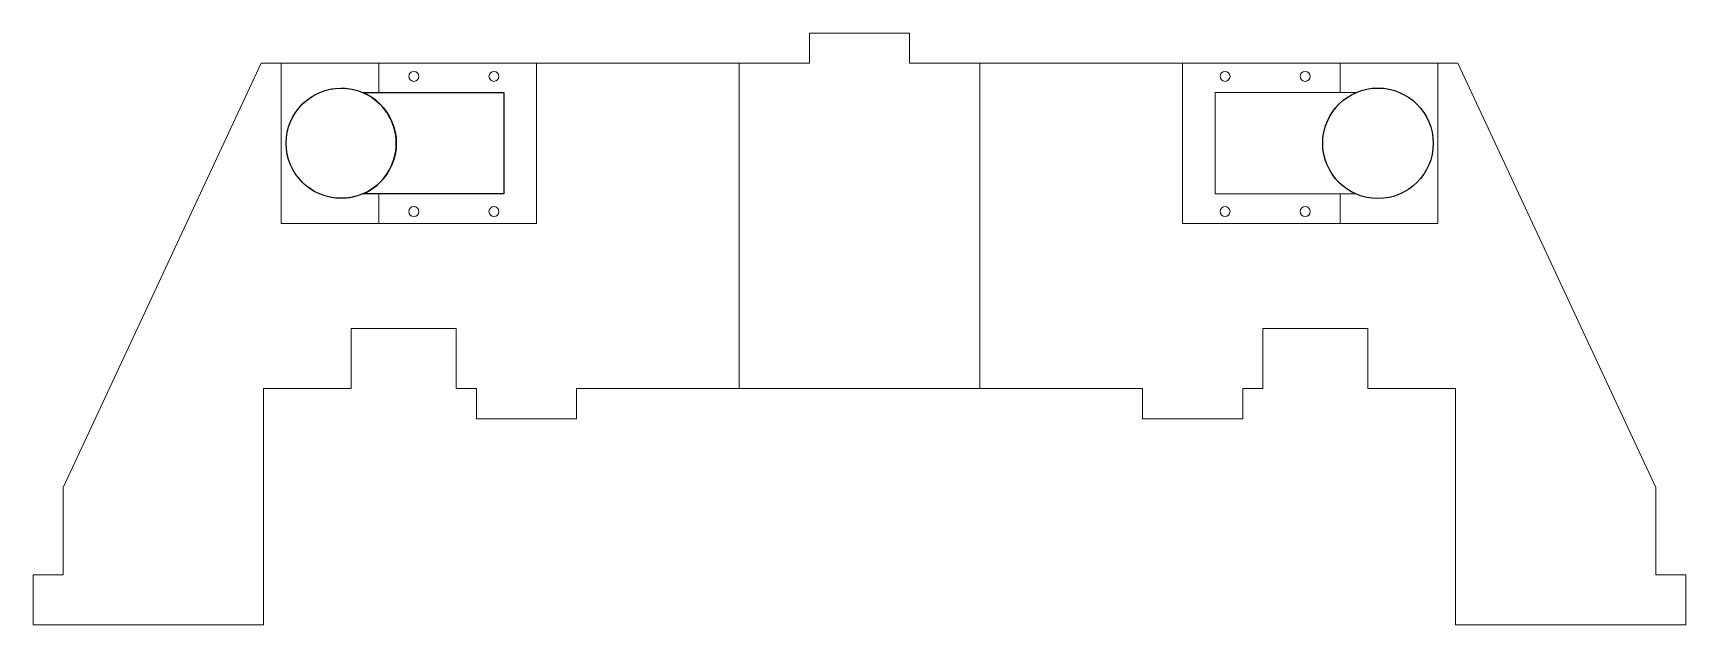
# Model space of a CAD drawing. Header units: millimetres. Extents: x -160 to 170, y -67 to 51.
import ezdxf

# ---------------------------------------------------------------- set-up
doc = ezdxf.new("R2010")
doc.units = ezdxf.units.MM

msp = doc.modelspace()

# ---------------------------------------------------------------- linework, layer by layer
at = {"color": 7, "linetype": 'Continuous', "lineweight": 15}
for p, q in [((-4.93, 45.02), (-4.93, 51.02)), ((-4.93, 51.02), (15.07, 51.02)), ((15.07, 51.02), (15.07, 45.02)), ((-114.41, 45.02), (-153.93, -39.73)), ((-4.93, 45.02), (-114.41, 45.02)), ((-110.41, 45.02), (-110.41, 13.02)), ((-90.91, 45.02), (-90.91, 39.12)), ((-59.41, 13.02), (-59.41, 45.02)), ((124.55, 45.02), (15.07, 45.02)), ((69.55, 45.02), (69.55, 13.02)), ((101.05, 39.12), (101.05, 45.02)), ((120.55, 13.02), (120.55, 45.02)), ((124.55, 45.02), (164.07, -39.73)), ((-94.05, 39.12), (-65.91, 39.12)), ((-65.91, 39.12), (-65.91, 18.92)), ((76.05, 18.92), (76.05, 39.12)), ((76.05, 39.12), (104.19, 39.12)), ((-65.91, 18.92), (-94.05, 18.92)), ((-90.91, 18.92), (-90.91, 13.02)), ((104.19, 18.92), (76.05, 18.92)), ((101.05, 13.02), (101.05, 18.92)), ((-110.41, 13.02), (-59.41, 13.02)), ((69.55, 13.02), (120.55, 13.02)), ((-75.43, -7.98), (-96.43, -7.98)), ((-96.43, -19.98), (-96.43, -7.98)), ((-75.43, -19.98), (-75.43, -7.98)), ((106.57, -7.98), (85.57, -7.98)), ((85.57, -7.98), (85.57, -19.98)), ((106.57, -19.98), (106.57, -7.98)), ((-113.93, -19.98), (-96.43, -19.98)), ((-113.93, -67.15), (-113.93, -19.98)), ((-75.43, -19.98), (-71.43, -19.98)), ((-71.43, -25.98), (-71.43, -19.98)), ((-51.43, -19.98), (-51.43, -25.98)), ((61.57, -19.98), (-51.43, -19.98)), ((61.57, -19.98), (61.57, -25.98)), ((85.57, -19.98), (81.57, -19.98)), ((81.57, -25.98), (81.57, -19.98)), ((124.07, -19.98), (106.57, -19.98)), ((124.07, -67.15), (124.07, -19.98)), ((-51.43, -25.98), (-71.43, -25.98)), ((61.57, -25.98), (81.57, -25.98)), ((-153.93, -57.15), (-153.93, -39.73)), ((164.07, -57.15), (164.07, -39.73)), ((-159.93, -67.15), (-159.93, -57.15)), ((-159.93, -57.15), (-153.93, -57.15)), ((170.07, -57.15), (164.07, -57.15)), ((170.07, -67.15), (170.07, -57.15)), ((-113.93, -67.15), (-159.93, -67.15)), ((124.07, -67.15), (170.07, -67.15))]:
    msp.add_line(p, q, dxfattribs=at)
at = {"color": 144, "linetype": 'Continuous', "lineweight": 0}
for p, q in [((-18.93, 45.02), (-18.93, -19.98)), ((29.07, 45.02), (29.07, -19.98))]:
    msp.add_line(p, q, dxfattribs=at)
at = {"color": 7, "linetype": 'Continuous'}
for p, q in [((-94.05, 39.12), (-65.91, 39.12)), ((-65.91, 39.12), (-65.91, 18.92)), ((-65.91, 18.92), (-94.05, 18.92))]:
    msp.add_line(p, q, dxfattribs=at)
at = {"color": 7, "linetype": 'Continuous', "lineweight": 15}
for centre in [(-83.91, 42.37), (-67.91, 42.37), (78.05, 42.37), (94.05, 42.37), (-83.91, 15.37), (-67.91, 15.37), (78.05, 15.37), (94.05, 15.37)]:
    msp.add_circle(centre, 1, dxfattribs=at)
at = {"color": 7, "linetype": 'Continuous'}
for centre, radius in [((-98.41, 29.02), 11), ((108.57, 29.01), 11.03)]:
    msp.add_circle(centre, radius, dxfattribs=at)
at = {"color": 7, "linetype": 'Continuous', "lineweight": 15}
for centre, start, end in [((-98.41, 29.02), 66.6617, 293.3383), ((108.55, 29.02), 113.3383, 246.6617)]:
    msp.add_arc(centre, 11, start, end, dxfattribs=at)
at = {"color": 7, "linetype": 'Continuous'}
msp.add_arc((-98.41, 29.02), 11, 293.3383, 66.6617, dxfattribs=at)

doc.saveas('drawing.dxf')
